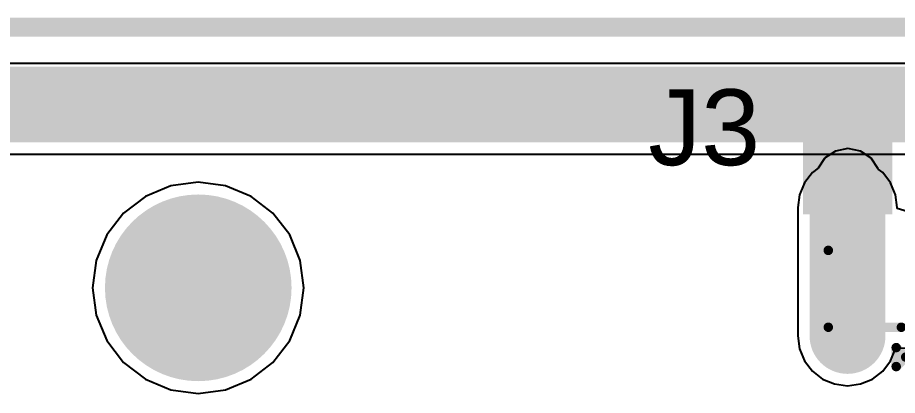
# Model space of a CAD drawing. Header units: millimetres. Extents: x -0.15 to 3.79, y -0.54 to 3.26.
# Drawn here: x 0.0821 to 0.5461, y 2.8177 to 3.0168 of the extents above; entities that cross this region are included whole.
import ezdxf

# ---------------------------------------------------------------- set-up
doc = ezdxf.new("R2010")
doc.units = ezdxf.units.MM
doc.header["$MEASUREMENT"] = 0
for name, color, linetype in [('BottomLayer', 5, 'Continuous'), ('BottomSolder', 6, 'Continuous'), ('Mechanical2', 216, 'Continuous'), ('MultiLayer', 9, 'Continuous'), ('PadHoleLayer', 156, 'Continuous'), ('TopLayer', 1, 'Continuous'), ('TopOverlay', 2, 'Continuous'), ('TopPaste', 8, 'Continuous'), ('TopSolder', 216, 'Continuous'), ('ViaHoleLayer', 16, 'Continuous')]:
    doc.layers.add(name, color=color, linetype=linetype)
doc.styles.add('Arial', font='arial.ttf', dxfattribs={"height": 0.2})

# ---------------------------------------------------------------- blocks, each defined once
blk = doc.blocks.new('V________T______38')
at = {"layer": 'TopLayer'}
for points in [[(-0.17323, 0.08514), (-0.12598, 0.08514), (-0.12598, 0.01427), (-0.17323, 0.01427)], [(0.12598, 0.08514), (0.17323, 0.08514), (0.17323, 0.01427), (0.12598, 0.01427)], [(-0.10827, -0.01821), (-0.08858, -0.01821), (-0.08858, -0.0812), (-0.10827, -0.0812)], [(-0.0689, -0.01821), (-0.04921, -0.01821), (-0.04921, -0.0812), (-0.0689, -0.0812)], [(-0.02953, -0.01821), (-0.00984, -0.01821), (-0.00984, -0.0812), (-0.02953, -0.0812)], [(0.00984, -0.01821), (0.02953, -0.01821), (0.02953, -0.0812), (0.00984, -0.0812)], [(0.04921, -0.01821), (0.0689, -0.01821), (0.0689, -0.0812), (0.04921, -0.0812)], [(0.08858, -0.01821), (0.10827, -0.01821), (0.10827, -0.0812), (0.08858, -0.0812)]]:
    blk.add_hatch(color=1, dxfattribs=at).paths.add_polyline_path(points)
at = {"layer": 'TopPaste'}
for points in [[(-0.17323, 0.08514), (-0.12598, 0.08514), (-0.12598, 0.01427), (-0.17323, 0.01427)], [(0.12598, 0.08514), (0.17323, 0.08514), (0.17323, 0.01427), (0.12598, 0.01427)], [(-0.10827, -0.01821), (-0.08858, -0.01821), (-0.08858, -0.0812), (-0.10827, -0.0812)], [(-0.0689, -0.01821), (-0.04921, -0.01821), (-0.04921, -0.0812), (-0.0689, -0.0812)], [(-0.02953, -0.01821), (-0.00984, -0.01821), (-0.00984, -0.0812), (-0.02953, -0.0812)], [(0.00984, -0.01821), (0.02953, -0.01821), (0.02953, -0.0812), (0.00984, -0.0812)], [(0.04921, -0.01821), (0.0689, -0.01821), (0.0689, -0.0812), (0.04921, -0.0812)], [(0.08858, -0.01821), (0.10827, -0.01821), (0.10827, -0.0812), (0.08858, -0.0812)]]:
    blk.add_hatch(color=8, dxfattribs=at).paths.add_polyline_path(points)
at = {"layer": 'TopSolder'}
for points in [[(-0.17323, 0.08514), (-0.12598, 0.08514), (-0.12598, 0.01427), (-0.17323, 0.01427)], [(0.12598, 0.08514), (0.17323, 0.08514), (0.17323, 0.01427), (0.12598, 0.01427)], [(-0.10827, -0.01821), (-0.08858, -0.01821), (-0.08858, -0.0812), (-0.10827, -0.0812)], [(-0.0689, -0.01821), (-0.04921, -0.01821), (-0.04921, -0.0812), (-0.0689, -0.0812)], [(-0.02953, -0.01821), (-0.00984, -0.01821), (-0.00984, -0.0812), (-0.02953, -0.0812)], [(0.00984, -0.01821), (0.02953, -0.01821), (0.02953, -0.0812), (0.00984, -0.0812)], [(0.04921, -0.01821), (0.0689, -0.01821), (0.0689, -0.0812), (0.04921, -0.0812)], [(0.08858, -0.01821), (0.10827, -0.01821), (0.10827, -0.0812), (0.08858, -0.0812)]]:
    blk.add_hatch(color=216, dxfattribs=at).paths.add_polyline_path(points)
at = {"layer": 'TopOverlay', "const_width": 0.005}
for points in [[(-0.11356, 0.08556), (0.11544, 0.08556)], [(-0.15981, -0.04528), (-0.15981, -0.00474)], [(0.15981, -0.04528), (0.15981, -0.00474)], [(-0.15981, -0.04528), (-0.12128, -0.04528)], [(0.12128, -0.04528), (0.15981, -0.04528)], [(-0.124, -0.066), (-0.124, -0.056)], [(-0.124, -0.056), (-0.119, -0.061)], [(-0.124, -0.066), (-0.119, -0.061)]]:
    blk.add_lwpolyline(points, dxfattribs=at)
at = {"layer": 'TopOverlay', "const_width": 0.0025}
for points in [[(-0.11481, 0.08556, 1), (-0.11231, 0.08556, 1)], [(0.11419, 0.08556, 1), (0.11669, 0.08556, 1)], [(-0.16106, -0.00474, 1), (-0.15856, -0.00474, 1)], [(0.15856, -0.00474, 1), (0.16106, -0.00474, 1)], [(-0.16106, -0.04528, 1), (-0.15856, -0.04528, 1)], [(-0.16106, -0.04528, 1), (-0.15856, -0.04528, 1)], [(-0.12253, -0.04528, 1), (-0.12003, -0.04528, 1)], [(0.12003, -0.04528, 1), (0.12253, -0.04528, 1)], [(0.15856, -0.04528, 1), (0.16106, -0.04528, 1)], [(0.15856, -0.04528, 1), (0.16106, -0.04528, 1)], [(-0.12525, -0.056, 1), (-0.12275, -0.056, 1)], [(-0.12525, -0.056, 1), (-0.12275, -0.056, 1)], [(-0.12025, -0.061, 1), (-0.11775, -0.061, 1)], [(-0.12025, -0.061, 1), (-0.11775, -0.061, 1)], [(-0.12525, -0.066, 1), (-0.12275, -0.066, 1)], [(-0.12525, -0.066, 1), (-0.12275, -0.066, 1)]]:
    blk.add_lwpolyline(points, format="xyb", close=True, dxfattribs=at)

msp = doc.modelspace()

# ---------------------------------------------------------------- hatches: boundary and pattern name
at = {"layer": 'BottomLayer'}
h = msp.add_hatch(color=5, dxfattribs=at)
edge = h.paths.add_edge_path()
edge.add_arc((0.17741, 2.87436), 0.04921, 0, 360)
h = msp.add_hatch(color=5, dxfattribs=at)
edge = h.paths.add_edge_path()
edge.add_arc((0.52, 2.849), 0.01181, 0, 360)
at = {"layer": 'BottomSolder'}
h = msp.add_hatch(color=6, dxfattribs=at)
edge = h.paths.add_edge_path()
edge.add_arc((0.17741, 2.87436), 0.04921, 0, 360)
h = msp.add_hatch(color=6, dxfattribs=at)
edge = h.paths.add_edge_path()
edge.add_arc((0.52, 2.849), 0.00591, 0, 360)
at = {"layer": 'MultiLayer'}
h = msp.add_hatch(color=9, dxfattribs=at)
edge = h.paths.add_edge_path()
edge.add_arc((0.17741, 2.87436), 0.04921, 0, 360)
at = {"layer": 'PadHoleLayer'}
h = msp.add_hatch(color=156, dxfattribs=at)
edge = h.paths.add_edge_path()
edge.add_arc((0.17741, 2.87436), 0.04921, 0, 360)
at = {"layer": 'TopLayer'}
h = msp.add_hatch(color=1, dxfattribs=at)
edge = h.paths.add_edge_path()
edge.add_arc((0.17741, 2.87436), 0.04921, 0, 360)
h = msp.add_hatch(color=1, dxfattribs=at)
edge = h.paths.add_edge_path()
edge.add_arc((0.52, 2.849), 0.01181, 0, 360)
at = {"layer": 'TopSolder'}
h = msp.add_hatch(color=216, dxfattribs=at)
edge = h.paths.add_edge_path()
edge.add_arc((0.17741, 2.87436), 0.04921, 0, 360)
h = msp.add_hatch(color=216, dxfattribs=at)
edge = h.paths.add_edge_path()
edge.add_arc((0.52, 2.849), 0.00591, 0, 360)
at = {"layer": 'ViaHoleLayer'}
h = msp.add_hatch(color=16, dxfattribs=at)
edge = h.paths.add_edge_path()
edge.add_arc((0.52, 2.849), 0.00591, 0, 360)

# ---------------------------------------------------------------- linework, layer by layer
at = {"layer": 'BottomLayer'}
for p, q in [((0.03986, 2.94478), (0.65214, 2.94478)), ((0.163, 2.92815), (0.14957, 2.92259)), ((0.17741, 2.93005), (0.163, 2.92815)), ((0.19182, 2.92815), (0.17741, 2.93005)), ((0.20526, 2.92259), (0.19182, 2.92815)), ((0.14957, 2.92259), (0.13803, 2.91374)), ((0.21679, 2.91374), (0.20526, 2.92259)), ((0.13803, 2.91374), (0.12918, 2.90221)), ((0.22564, 2.90221), (0.21679, 2.91374)), ((0.12918, 2.90221), (0.12362, 2.88878)), ((0.2312, 2.88878), (0.22564, 2.90221)), ((0.12362, 2.88878), (0.12172, 2.87436)), ((0.2331, 2.87436), (0.2312, 2.88878)), ((0.12172, 2.87436), (0.12362, 2.85995)), ((0.2312, 2.85995), (0.2331, 2.87436)), ((0.12362, 2.85995), (0.12918, 2.84652)), ((0.22564, 2.84652), (0.2312, 2.85995)), ((0.12918, 2.84652), (0.13803, 2.83498)), ((0.21679, 2.83498), (0.22564, 2.84652)), ((0.13803, 2.83498), (0.14957, 2.82613)), ((0.20526, 2.82613), (0.21679, 2.83498)), ((0.14957, 2.82613), (0.163, 2.82057)), ((0.19182, 2.82057), (0.20526, 2.82613)), ((0.163, 2.82057), (0.17741, 2.81867)), ((0.17741, 2.81867), (0.19182, 2.82057))]:
    msp.add_line(p, q, dxfattribs=at)
at = {"layer": 'BottomLayer', "const_width": 0.04}
msp.add_lwpolyline([(0.029, 2.971), (0.663, 2.971)], dxfattribs=at)
at = {"layer": 'Mechanical2', "const_width": 0.01}
msp.add_lwpolyline([(-0.10827, 3.01181), (3.75, 3.01181)], dxfattribs=at)
at = {"layer": 'TopLayer'}
for p, q in [((-0.02533, 2.99274), (0.96373, 2.99274)), ((0.51337, 2.94644), (0.50774, 2.94268)), ((0.52, 2.94776), (0.51337, 2.94644)), ((0.52663, 2.94644), (0.52, 2.94776)), ((0.53226, 2.94268), (0.52663, 2.94644)), ((0.50768, 2.94262), (0.50425, 2.93749)), ((0.50774, 2.94268), (0.50768, 2.94262)), ((0.53601, 2.93706), (0.53226, 2.94268)), ((0.50425, 2.93749), (0.50124, 2.93518)), ((0.53604, 2.93694), (0.53601, 2.93706)), ((0.53833, 2.93518), (0.53604, 2.93694)), ((0.50124, 2.93518), (0.49708, 2.92975)), ((0.5425, 2.92975), (0.53833, 2.93518)), ((0.163, 2.92815), (0.14957, 2.92259)), ((0.17741, 2.93005), (0.163, 2.92815)), ((0.19182, 2.92815), (0.17741, 2.93005)), ((0.20526, 2.92259), (0.19182, 2.92815)), ((0.49708, 2.92975), (0.49446, 2.92343)), ((0.54512, 2.92343), (0.5425, 2.92975)), ((0.49446, 2.92343), (0.49356, 2.91664)), ((0.54601, 2.91664), (0.54512, 2.92343)), ((0.14957, 2.92259), (0.13803, 2.91374)), ((0.21679, 2.91374), (0.20526, 2.92259)), ((0.13803, 2.91374), (0.12918, 2.90221)), ((0.22564, 2.90221), (0.21679, 2.91374)), ((0.49356, 2.91664), (0.49356, 2.849)), ((0.54601, 2.91621), (0.54601, 2.91664)), ((0.55601, 2.91318), (0.54601, 2.91621)), ((0.12918, 2.90221), (0.12362, 2.88878)), ((0.2312, 2.88878), (0.22564, 2.90221)), ((0.12362, 2.88878), (0.12172, 2.87436)), ((0.2331, 2.87436), (0.2312, 2.88878)), ((0.12172, 2.87436), (0.12362, 2.85995)), ((0.2312, 2.85995), (0.2331, 2.87436)), ((0.12362, 2.85995), (0.12918, 2.84652)), ((0.22564, 2.84652), (0.2312, 2.85995)), ((0.49356, 2.849), (0.49446, 2.84221)), ((0.12918, 2.84652), (0.13803, 2.83498)), ((0.21679, 2.83498), (0.22564, 2.84652)), ((0.49446, 2.84221), (0.49708, 2.83589)), ((0.5425, 2.83589), (0.54512, 2.84221)), ((0.54512, 2.84221), (0.54521, 2.84288)), ((0.54521, 2.84288), (0.55521, 2.84223)), ((0.13803, 2.83498), (0.14957, 2.82613)), ((0.20526, 2.82613), (0.21679, 2.83498)), ((0.49708, 2.83589), (0.50124, 2.83046)), ((0.53833, 2.83046), (0.5425, 2.83589)), ((0.50124, 2.83046), (0.50668, 2.82629)), ((0.5329, 2.82629), (0.53833, 2.83046)), ((0.14957, 2.82613), (0.163, 2.82057)), ((0.19182, 2.82057), (0.20526, 2.82613)), ((0.50668, 2.82629), (0.513, 2.82367)), ((0.52657, 2.82367), (0.5329, 2.82629)), ((0.513, 2.82367), (0.51979, 2.82278)), ((0.51979, 2.82278), (0.52657, 2.82367)), ((0.163, 2.82057), (0.17741, 2.81867)), ((0.17741, 2.81867), (0.19182, 2.82057))]:
    msp.add_line(p, q, dxfattribs=at)
for points, const_width in [([(0.51993, 2.93036), (0.52, 2.93043)], 0.022), ([(0.51993, 2.88007), (0.51993, 2.93036)], 0.022), ([(0.51979, 2.849), (0.51979, 2.91664)], 0.04), ([(0.51993, 2.88007), (0.52, 2.88)], 0.022)]:
    msp.add_lwpolyline(points, dxfattribs=dict(at, const_width=const_width))
for points, const_width in [([(0.51443, 2.93036, 1), (0.52543, 2.93036, 1)], 0.011), ([(0.51443, 2.93036, 1), (0.52543, 2.93036, 1)], 0.011), ([(0.5145, 2.93043, 1), (0.5255, 2.93043, 1)], 0.011), ([(0.50979, 2.91664, 1), (0.52979, 2.91664, 1)], 0.02), ([(0.51443, 2.88007, 1), (0.52543, 2.88007, 1)], 0.011), ([(0.51443, 2.88007, 1), (0.52543, 2.88007, 1)], 0.011), ([(0.5145, 2.88, 1), (0.5255, 2.88, 1)], 0.011), ([(0.50979, 2.849, 1), (0.52979, 2.849, 1)], 0.02)]:
    msp.add_lwpolyline(points, format="xyb", close=True, dxfattribs=dict(at, const_width=const_width))

# ---------------------------------------------------------------- block references
msp.add_blockref('V________T______38', (0.66947, 2.89885))

# ---------------------------------------------------------------- texts
at = {"layer": 'TopOverlay', "style": 'Arial'}
msp.add_text('J3', height=0.04, dxfattribs=at).set_placement((0.41468, 2.93901))

doc.saveas('drawing.dxf')
